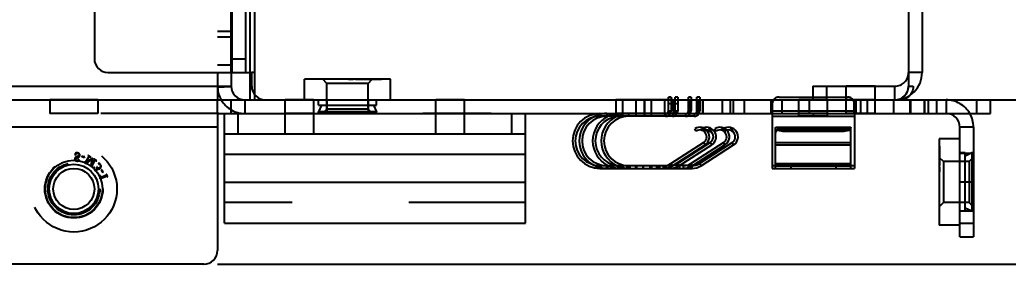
# Model space of a CAD drawing. Header units: millimetres. Extents: x 0 to 8948, y -1340 to 1100.
# Drawn here: x 5076 to 5148.2, y 783.9 to 801.8 of the extents above; entities that cross this region are included whole.
import ezdxf

# ---------------------------------------------------------------- set-up
doc = ezdxf.new("R2010")
doc.units = ezdxf.units.MM
doc.header["$LTSCALE"] = 85.25
doc.header["$PDMODE"] = 3
doc.header["$PDSIZE"] = 8
doc.linetypes.add('HIDDEN', pattern=[0.2, 0.1, -0.1])
doc.layers.get('0').update_dxf_attribs({"linetype": 'CONTINUOUS'})
doc.layers.get('Defpoints').update_dxf_attribs({"linetype": 'CONTINUOUS'})
for name, color, linetype in [('02___PRT_ALL_AXES', 7, 'CONTINUOUS'), ('03___PRT_ALL_CURVES', 7, 'CONTINUOUS'), ('DEFAULT_2', 8, 'HIDDEN')]:
    doc.layers.add(name, color=color, linetype=linetype)
doc.styles.get("Standard").update_dxf_attribs({"font": 'txt', "width": 0.85})
doc.dimstyles.new('DIMSTYLE_1', dxfattribs={"dimtxt": 5, "dimasz": 3.5, "dimexe": 1.5, "dimexo": 1, "dimgap": 1.25, "dimtad": 1, "dimdsep": 46, "dimtxsty": 'Standard', "dimblk": '_FILLED', "dimblk1": '_FILLED', "dimblk2": '_FILLED', "dimcen": 0.09, "dimadec": 0, "dimazin": 0, "dimtp": 0.01, "dimtm": 0.01, "dimtfac": 1, "dimtofl": 0, "dimtmove": 0, "dimatfit": 3, "dimldrblk": '_FILLED', "dimfxl": 0, "dimtolj": 1, "dimarcsym": 0})

# ---------------------------------------------------------------- blocks, each defined once
blk = doc.blocks.new('_FILLED')
at = {"color": 0, "linetype": 'ByBlock'}
blk.add_solid([(0, 0), (-1, 0.214), (-1, -0.214)], dxfattribs=at)
blk = doc.blocks.new('*D52')
at = {"color": 0, "linetype": 'Continuous', "lineweight": -2, "transparency": 16777216}
for p, q in [((5140.948, 847.213), (5163.981, 847.213)), ((5162.481, 843.713), (5162.481, 799.413)), ((5146.948, 795.913), (5163.981, 795.913))]:
    blk.add_line(p, q, dxfattribs=at)
at = {"layer": 'Defpoints', "color": 0, "linetype": 'Continuous', "transparency": 16777216}
for p in [(5139.948, 847.213), (5145.948, 795.913), (5162.481, 795.913)]:
    blk.add_point(p, dxfattribs=at)
at = {"color": 0, "linetype": 'Continuous', "lineweight": -2, "transparency": 16777216, "xscale": 3.5, "yscale": 3.5, "zscale": 3.5}
for p, rotation in [((5162.481, 847.213), 90), ((5162.481, 795.913), 270)]:
    blk.add_blockref('_FILLED', p, dxfattribs=dict(at, rotation=rotation))
at = {"color": 0, "linetype": 'Continuous', "transparency": 16777216, "insert": (5156.231, 821.563), "char_height": 5, "width": 21.25, "attachment_point": 2, "rotation": 90}
blk.add_mtext('\\A1;*51.3', dxfattribs=at)
blk = doc.blocks.new('*D53')
at = {"color": 0, "linetype": 'Continuous', "lineweight": -2, "transparency": 16777216}
for p, q in [((5090.448, 863.913), (5190.385, 863.913)), ((5188.885, 860.413), (5188.885, 787.413)), ((5090.448, 783.913), (5190.385, 783.913))]:
    blk.add_line(p, q, dxfattribs=at)
at = {"layer": 'Defpoints', "color": 0, "linetype": 'Continuous', "transparency": 16777216}
for p in [(5089.448, 863.913), (5089.448, 783.913), (5188.885, 783.913)]:
    blk.add_point(p, dxfattribs=at)
at = {"color": 0, "linetype": 'Continuous', "lineweight": -2, "transparency": 16777216, "xscale": 3.5, "yscale": 3.5, "zscale": 3.5}
for p, rotation in [((5188.885, 863.913), 90), ((5188.885, 783.913), 270)]:
    blk.add_blockref('_FILLED', p, dxfattribs=dict(at, rotation=rotation))
at = {"color": 0, "linetype": 'Continuous', "transparency": 16777216, "insert": (5182.635, 823.913), "char_height": 5, "width": 12.75, "attachment_point": 2, "rotation": 90}
blk.add_mtext('\\A1;*80', dxfattribs=at)

msp = doc.modelspace()

# ---------------------------------------------------------------- linework, layer by layer
at = {"color": 3, "linetype": 'Continuous'}
for p, q in [((5140.948, 845.213), (5140.948, 796.913)), ((5141.948, 845.213), (5141.948, 797.913)), ((5081.448, 844.213), (5081.448, 798.913)), ((5082.448, 797.913), (5092.948, 797.913)), ((5090.448, 797.913), (5090.448, 795.913)), ((5091.448, 797.913), (5091.448, 796.913)), ((5092.948, 796.913), (5092.948, 797.913)), ((4774.448, 796.913), (5090.448, 796.913)), ((4774.448, 795.913), (5146.948, 795.913)), ((5090.448, 795.023), (5090.448, 784.913)), ((5130.988, 794.913), (5130.988, 790.913)), ((5136.988, 794.913), (5136.988, 790.913)), ((5090.448, 793.913), (4774.448, 793.913)), ((5145.698, 793.913), (5145.698, 785.913)), ((5112.948, 793.413), (5090.948, 793.413)), ((5090.948, 786.913), (5090.948, 793.413)), ((5112.948, 786.913), (5112.948, 793.413)), ((5123.693, 791.101), (5126.075, 792.623)), ((5124.201, 791.113), (5126.565, 792.623)), ((5125.177, 791.116), (5127.535, 792.623)), ((5125.783, 791.101), (5128.165, 792.623)), ((5112.948, 791.913), (5090.948, 791.913)), ((5118.398, 790.913), (5125.137, 790.913)), ((5130.988, 790.913), (5136.988, 790.913)), ((5090.948, 789.913), (5112.948, 789.913)), ((5090.948, 786.913), (5112.948, 786.913)), ((5089.448, 783.913), (4981.948, 783.913))]:
    msp.add_line(p, q, dxfattribs=at)
at = {"color": 7, "linetype": 'Continuous'}
for p, q in [((5092.824, 795.913), (5092.824, 797.913)), ((5141.948, 797.913), (5140.948, 797.913)), ((5090.448, 796.913), (5091.448, 796.913)), ((5091.449, 796.859), (5090.451, 796.805)), ((5090.448, 795.023), (5090.448, 795.913)), ((5091.448, 794.913), (5091.448, 795.913)), ((5145.948, 794.913), (5145.948, 795.913)), ((5146.948, 794.913), (5146.948, 795.913)), ((5090.448, 794.913), (5146.948, 794.913)), ((5090.948, 793.413), (5090.948, 794.913)), ((5091.948, 793.413), (5091.948, 794.913)), ((5111.948, 793.413), (5111.948, 794.913)), ((5112.948, 793.413), (5112.948, 794.913)), ((5118.398, 794.913), (5118.398, 794.713)), ((5125.288, 794.713), (5118.398, 794.713)), ((5123.198, 794.913), (5123.198, 794.713)), ((5125.288, 794.913), (5125.288, 794.713)), ((5126.119, 793.482), (5125.855, 793.895)), ((5126.609, 793.482), (5126.345, 793.895)), ((5127.579, 793.482), (5127.315, 793.895)), ((5128.209, 793.482), (5127.945, 793.895)), ((5145.698, 793.913), (5144.698, 793.913)), ((5144.698, 785.913), (5144.698, 793.913)), ((5125.429, 793.634), (5125.321, 793.802)), ((5125.919, 793.634), (5125.895, 793.671)), ((5126.889, 793.634), (5126.781, 793.802)), ((5127.519, 793.634), (5127.411, 793.802)), ((5123.586, 791.27), (5125.967, 792.791)), ((5124.076, 791.27), (5126.457, 792.791)), ((5125.046, 791.27), (5127.427, 792.791)), ((5125.676, 791.27), (5128.057, 792.791)), ((5126.075, 792.623), (5125.967, 792.791)), ((5126.565, 792.623), (5126.457, 792.791)), ((5127.535, 792.623), (5127.427, 792.791)), ((5128.165, 792.623), (5128.057, 792.791)), ((5144.698, 793.063), (5143.198, 793.063)), ((5143.198, 793.063), (5143.198, 786.763)), ((5118.398, 791.113), (5123.047, 791.113)), ((5118.398, 790.913), (5118.398, 791.113)), ((5118.465, 791.113), (5118.465, 790.913)), ((5118.898, 791.113), (5118.898, 790.913)), ((5123.047, 790.913), (5123.047, 791.113)), ((5123.693, 791.101), (5123.586, 791.27)), ((5125.137, 791.113), (5123.711, 791.113)), ((5124.176, 791.113), (5124.076, 791.27)), ((5125.146, 791.113), (5125.046, 791.27)), ((5125.137, 790.913), (5125.137, 791.113)), ((5125.783, 791.101), (5125.676, 791.27)), ((5144.698, 786.763), (5143.198, 786.763)), ((5144.698, 786.913), (5145.698, 786.913)), ((5144.698, 785.913), (5145.698, 785.913))]:
    msp.add_line(p, q, dxfattribs=at)
for radius in [1.8, 1.5]:
    msp.add_circle((5079.948, 789.413), radius, dxfattribs=at)
at = {"color": 3, "linetype": 'Continuous'}
for centre, radius, start, end in [((5082.448, 798.913), 1, 180, 270), ((5139.948, 797.913), 2, 270, 0), ((5092.448, 796.913), 1, 180, 270), ((5093.948, 796.913), 1, 180, 270), ((5139.948, 796.913), 1, 270, 0), ((5118.398, 792.913), 2, 90, 270), ((5118.888, 792.913), 2, 120.99268, 239.00732), ((5119.858, 792.913), 2, 115.38908, 244.61092), ((5120.488, 792.913), 2, 115.38908, 244.61092), ((5143.698, 793.913), 2, 0, 30.13533), ((5125.698, 793.213), 0.7, 302.57236, 122.57236), ((5126.188, 793.213), 0.7, 302.57236, 110.87771), ((5127.158, 793.213), 0.7, 63.36897, 122.57236), ((5127.788, 793.213), 0.7, 302.57236, 122.57236), ((5127.158, 793.213), 0.7, 302.57236, 43.7689), ((5123.047, 792.113), 1.2, 270, 302.57236), ((5125.137, 792.113), 1.2, 270, 302.57236), ((5089.448, 784.913), 1, 270, 0)]:
    msp.add_arc(centre, radius, start, end, dxfattribs=at)
at = {"color": 7, "linetype": 'Continuous'}
for centre, radius, start, end in [((5092.448, 796.913), 2, 183.07692, 210.14935), ((5118.398, 792.913), 1.8, 90, 270), ((5118.888, 792.913), 1.8, 90, 270), ((5119.858, 792.913), 1.8, 98.83853, 261.16147), ((5120.488, 792.913), 1.8, 90, 270), ((5123.198, 795.113), 0.4, 270, 329.64444), ((5125.288, 795.113), 0.4, 270, 329.64444), ((5143.698, 793.913), 1, 0, 90), ((5125.698, 793.213), 0.5, 302.57236, 122.57236), ((5126.188, 793.213), 0.5, 119.91535, 122.57236), ((5126.188, 793.213), 0.5, 302.57236, 90.31331), ((5127.158, 793.213), 0.5, 302.57236, 122.57236), ((5127.788, 793.213), 0.5, 302.57236, 122.57236), ((5123.047, 792.113), 1, 270, 302.57236), ((5123.537, 792.113), 1, 282.31801, 302.57236), ((5124.507, 792.113), 1, 270, 302.57236), ((5125.137, 792.113), 1, 270, 302.57236)]:
    msp.add_arc(centre, radius, start, end, dxfattribs=at)
at = {"color": 3, "linetype": 'Continuous'}
for points in [[(5141.015, 796.205), (5140.929, 796.115), (5140.824, 796.039), (5140.71, 795.989)], [(5140.71, 795.989), (5140.598, 795.939), (5140.473, 795.913), (5140.35, 795.913)]]:
    msp.add_open_spline(points, degree=3, dxfattribs=at)
at = {"layer": '02___PRT_ALL_AXES', "color": 8, "linetype": 'HIDDEN'}
for p, q in [((5138.498, 796.913), (5136.398, 796.913)), ((5136.398, 794.913), (5136.398, 796.913)), ((5138.498, 794.913), (5138.498, 796.913)), ((5081.698, 795.913), (5078.198, 795.913)), ((5078.198, 795.913), (5078.198, 794.913)), ((5081.698, 795.913), (5081.698, 794.913)), ((5097.498, 795.913), (5095.398, 795.913)), ((5095.398, 793.413), (5095.398, 795.913)), ((5097.498, 793.413), (5097.498, 795.913)), ((5098.448, 795.913), (5101.448, 795.913)), ((5098.448, 795.913), (5098.448, 794.913)), ((5101.448, 795.913), (5101.448, 794.913)), ((5108.498, 795.913), (5106.398, 795.913)), ((5106.398, 793.413), (5106.398, 795.913)), ((5108.498, 793.413), (5108.498, 795.913)), ((5123.738, 795.913), (5119.548, 795.913)), ((5119.548, 795.913), (5119.548, 794.713)), ((5120.038, 795.913), (5120.038, 794.713)), ((5121.008, 795.913), (5121.008, 794.713)), ((5121.638, 795.913), (5121.638, 794.713)), ((5121.648, 795.913), (5121.648, 794.713)), ((5122.138, 795.913), (5122.138, 794.713)), ((5123.108, 795.913), (5123.108, 794.713)), ((5123.738, 795.913), (5123.738, 794.713)), ((5135.038, 795.913), (5132.938, 795.913)), ((5132.938, 794.713), (5132.938, 795.913)), ((5135.038, 794.713), (5135.038, 795.913)), ((5138.498, 795.913), (5136.398, 795.913)), ((5137.448, 795.913), (5137.448, 794.913)), ((5081.698, 794.913), (5078.198, 794.913)), ((5097.498, 794.913), (5095.398, 794.913)), ((5098.448, 794.913), (5101.448, 794.913)), ((5108.498, 794.913), (5106.398, 794.913)), ((5123.738, 794.913), (5119.548, 794.913)), ((5123.738, 794.713), (5119.548, 794.713)), ((5135.038, 794.913), (5132.938, 794.913)), ((5135.038, 794.713), (5132.938, 794.713)), ((5133.988, 794.913), (5133.988, 794.713)), ((5138.498, 794.913), (5136.398, 794.913)), ((5097.498, 793.413), (5095.398, 793.413)), ((5108.498, 793.413), (5106.398, 793.413)), ((5144.698, 792.013), (5145.698, 792.013)), ((5144.698, 787.813), (5144.698, 792.013)), ((5145.698, 787.813), (5145.698, 792.013)), ((5145.698, 789.913), (5144.698, 789.913)), ((5144.698, 787.813), (5145.698, 787.813))]:
    msp.add_line(p, q, dxfattribs=at)
at = {"layer": '02___PRT_ALL_AXES', "color": 3, "linetype": 'Continuous'}
msp.add_circle((5079.948, 789.413), 2.1, dxfattribs=at)
at = {"layer": '03___PRT_ALL_CURVES', "color": 8, "linetype": 'HIDDEN'}
msp.add_line((5110.448, 794.913), (5105.448, 794.913), dxfattribs=at)
at = {"layer": 'DEFAULT_2', "color": 8, "linetype": 'HIDDEN'}
for p, q in [((5090.448, 845.213), (5090.448, 797.913)), ((5091.448, 797.913), (5091.448, 845.213)), ((5091.508, 797.913), (5091.508, 845.213)), ((5092.508, 797.913), (5092.508, 845.213)), ((5092.824, 797.913), (5092.824, 845.213)), ((5093.166, 795.913), (5093.166, 845.213)), ((5141.29, 845.213), (5141.29, 796.913)), ((5091.448, 800.913), (5090.448, 800.913)), ((5091.448, 800.483), (5090.448, 800.483)), ((5090.448, 798.483), (5091.448, 798.483)), ((5091.508, 798.913), (5092.508, 798.913)), ((5093.166, 797.913), (5092.948, 797.913)), ((5103.098, 797.413), (5096.798, 797.413)), ((5096.798, 795.913), (5096.798, 797.413)), ((5098.448, 797.113), (5098.148, 797.413)), ((5101.448, 797.113), (5098.448, 797.113)), ((5098.448, 795.243), (5098.448, 797.113)), ((5100.011, 797.413), (5100.011, 797.393)), ((5100.392, 797.393), (5100.011, 797.393)), ((5100.012, 797.393), (5100.012, 797.413)), ((5100.039, 797.393), (5100.039, 797.413)), ((5100.044, 797.413), (5100.044, 797.393)), ((5100.05, 797.393), (5100.05, 797.413)), ((5100.052, 797.393), (5100.052, 797.413)), ((5100.058, 797.413), (5100.058, 797.393)), ((5100.058, 797.393), (5100.058, 797.413)), ((5100.084, 797.393), (5100.084, 797.413)), ((5100.091, 797.393), (5100.091, 797.413)), ((5100.118, 797.393), (5100.118, 797.413)), ((5100.163, 797.393), (5100.163, 797.413)), ((5100.175, 797.393), (5100.175, 797.413)), ((5100.199, 797.393), (5100.199, 797.413)), ((5100.208, 797.393), (5100.208, 797.413)), ((5100.209, 797.393), (5100.209, 797.413)), ((5100.225, 797.393), (5100.225, 797.413)), ((5100.303, 797.393), (5100.303, 797.413)), ((5100.306, 797.393), (5100.306, 797.413)), ((5100.311, 797.413), (5100.311, 797.393)), ((5100.311, 797.393), (5100.311, 797.413)), ((5100.318, 797.393), (5100.318, 797.413)), ((5100.34, 797.393), (5100.34, 797.413)), ((5100.34, 797.393), (5100.34, 797.413)), ((5100.341, 797.393), (5100.341, 797.413)), ((5100.351, 797.393), (5100.351, 797.413)), ((5100.391, 797.393), (5100.391, 797.413)), ((5100.392, 797.393), (5100.392, 797.413)), ((5100.532, 797.393), (5100.532, 797.413)), ((5102.423, 797.393), (5100.532, 797.393)), ((5100.543, 797.393), (5100.543, 797.413)), ((5100.703, 797.393), (5100.703, 797.413)), ((5100.71, 797.393), (5100.71, 797.413)), ((5100.738, 797.393), (5100.738, 797.413)), ((5100.75, 797.393), (5100.75, 797.413)), ((5100.779, 797.393), (5100.779, 797.413)), ((5100.786, 797.393), (5100.786, 797.413)), ((5100.814, 797.393), (5100.814, 797.413)), ((5100.849, 797.413), (5100.849, 797.393)), ((5100.978, 797.393), (5100.978, 797.413)), ((5100.986, 797.413), (5100.986, 797.393)), ((5101.016, 797.393), (5101.016, 797.413)), ((5101.034, 797.413), (5101.034, 797.393)), ((5101.044, 797.393), (5101.044, 797.413)), ((5101.057, 797.393), (5101.057, 797.413)), ((5101.085, 797.393), (5101.085, 797.413)), ((5101.103, 797.413), (5101.103, 797.393)), ((5101.179, 797.393), (5101.179, 797.413)), ((5101.18, 797.393), (5101.18, 797.413)), ((5101.187, 797.393), (5101.187, 797.413)), ((5101.216, 797.393), (5101.216, 797.413)), ((5101.255, 797.393), (5101.255, 797.413)), ((5101.257, 797.393), (5101.257, 797.413)), ((5101.267, 797.413), (5101.267, 797.393)), ((5101.268, 797.393), (5101.268, 797.413)), ((5101.279, 797.413), (5101.279, 797.393)), ((5101.291, 797.393), (5101.291, 797.413)), ((5101.302, 797.393), (5101.302, 797.413)), ((5101.326, 797.413), (5101.326, 797.393)), ((5101.333, 797.393), (5101.333, 797.413)), ((5101.392, 797.393), (5101.392, 797.413)), ((5101.4, 797.413), (5101.4, 797.393)), ((5101.433, 797.393), (5101.433, 797.413)), ((5101.434, 797.413), (5101.434, 797.393)), ((5101.435, 797.413), (5101.435, 797.393)), ((5101.448, 797.113), (5101.748, 797.413)), ((5101.448, 795.243), (5101.448, 797.113)), ((5101.449, 797.393), (5101.449, 797.413)), ((5101.461, 797.393), (5101.461, 797.413)), ((5101.464, 797.413), (5101.464, 797.393)), ((5101.465, 797.393), (5101.465, 797.413)), ((5101.474, 797.393), (5101.474, 797.413)), ((5101.479, 797.413), (5101.479, 797.393)), ((5101.492, 797.393), (5101.492, 797.413)), ((5101.494, 797.393), (5101.494, 797.413)), ((5101.51, 797.393), (5101.51, 797.413)), ((5101.516, 797.393), (5101.516, 797.413)), ((5101.541, 797.413), (5101.541, 797.393)), ((5101.552, 797.393), (5101.552, 797.413)), ((5101.553, 797.393), (5101.553, 797.413)), ((5101.614, 797.393), (5101.614, 797.413)), ((5101.615, 797.393), (5101.615, 797.413)), ((5101.622, 797.393), (5101.622, 797.413)), ((5101.624, 797.393), (5101.624, 797.413)), ((5101.637, 797.413), (5101.637, 797.393)), ((5101.64, 797.393), (5101.64, 797.413)), ((5101.643, 797.393), (5101.643, 797.413)), ((5101.657, 797.413), (5101.657, 797.393)), ((5101.658, 797.393), (5101.658, 797.413)), ((5101.66, 797.393), (5101.66, 797.413)), ((5101.662, 797.393), (5101.662, 797.413)), ((5101.68, 797.393), (5101.68, 797.413)), ((5101.747, 797.413), (5101.747, 797.393)), ((5101.754, 797.413), (5101.754, 797.393)), ((5101.756, 797.393), (5101.756, 797.413)), ((5101.76, 797.393), (5101.76, 797.413)), ((5101.79, 797.393), (5101.79, 797.413)), ((5101.802, 797.393), (5101.802, 797.413)), ((5101.847, 797.393), (5101.847, 797.413)), ((5101.848, 797.413), (5101.848, 797.393)), ((5101.859, 797.393), (5101.859, 797.413)), ((5101.87, 797.393), (5101.87, 797.413)), ((5101.876, 797.393), (5101.876, 797.413)), ((5101.877, 797.393), (5101.877, 797.413)), ((5101.904, 797.393), (5101.904, 797.413)), ((5101.906, 797.393), (5101.906, 797.413)), ((5101.907, 797.393), (5101.907, 797.413)), ((5101.927, 797.393), (5101.927, 797.413)), ((5101.939, 797.393), (5101.939, 797.413)), ((5101.948, 797.393), (5101.948, 797.413)), ((5101.981, 797.393), (5101.981, 797.413)), ((5102.062, 797.393), (5102.062, 797.413)), ((5102.095, 797.393), (5102.095, 797.413)), ((5102.318, 797.413), (5102.318, 797.393)), ((5102.328, 797.393), (5102.328, 797.413)), ((5102.339, 797.393), (5102.339, 797.413)), ((5102.34, 797.393), (5102.34, 797.413)), ((5102.341, 797.393), (5102.341, 797.413)), ((5102.342, 797.413), (5102.342, 797.393)), ((5102.38, 797.393), (5102.38, 797.413)), ((5102.387, 797.413), (5102.387, 797.393)), ((5102.41, 797.393), (5102.41, 797.413)), ((5102.423, 797.393), (5102.423, 797.413)), ((5103.098, 795.913), (5103.098, 797.413)), ((5133.948, 796.913), (5139.948, 796.913)), ((5133.948, 796.913), (5133.948, 795.913)), ((5134.948, 796.913), (5134.948, 795.913)), ((5139.948, 795.913), (5139.948, 796.913)), ((5140.948, 796.913), (5141.29, 796.913)), ((5123.598, 796.113), (5123.398, 796.113)), ((5123.398, 795.113), (5123.398, 796.113)), ((5123.598, 796.113), (5123.598, 795.113)), ((5124.088, 796.113), (5123.888, 796.113)), ((5123.888, 795.113), (5123.888, 796.113)), ((5124.088, 796.113), (5124.088, 795.113)), ((5125.058, 796.113), (5124.858, 796.113)), ((5124.858, 795.113), (5124.858, 796.113)), ((5125.058, 796.113), (5125.058, 795.113)), ((5125.688, 796.113), (5125.488, 796.113)), ((5125.488, 795.113), (5125.488, 796.113)), ((5125.688, 796.113), (5125.688, 795.113)), ((5131.488, 796.113), (5136.488, 796.113)), ((5092.448, 795.913), (5092.448, 794.913)), ((5097.823, 795.533), (5097.823, 795.913)), ((5097.823, 795.533), (5102.073, 795.533)), ((5098.048, 795.533), (5097.823, 795.043)), ((5101.848, 795.533), (5102.073, 795.043)), ((5102.073, 795.533), (5102.073, 795.913)), ((5123.598, 795.613), (5123.398, 795.613)), ((5124.088, 795.613), (5123.888, 795.613)), ((5125.058, 795.613), (5124.858, 795.613)), ((5124.998, 795.913), (5124.998, 794.913)), ((5125.688, 795.613), (5125.488, 795.613)), ((5125.588, 795.913), (5125.588, 794.913)), ((5125.898, 795.913), (5125.898, 794.913)), ((5125.908, 795.913), (5125.908, 794.913)), ((5127.338, 795.913), (5127.338, 794.913)), ((5127.948, 794.913), (5127.948, 795.913)), ((5128.138, 795.913), (5128.138, 794.913)), ((5128.948, 795.913), (5128.948, 794.913)), ((5130.888, 795.913), (5130.888, 794.913)), ((5130.988, 795.613), (5130.988, 794.913)), ((5131.698, 795.913), (5131.698, 794.913)), ((5133.698, 795.913), (5133.698, 794.913)), ((5136.948, 795.913), (5136.948, 794.913)), ((5136.988, 795.613), (5136.988, 794.913)), ((5137.088, 795.913), (5137.088, 794.913)), ((5137.948, 794.913), (5137.948, 795.913)), ((5139.838, 795.913), (5139.838, 794.913)), ((5141.038, 795.913), (5141.038, 794.913)), ((5141.098, 795.913), (5141.098, 794.913)), ((5142.098, 795.913), (5142.098, 794.913)), ((5142.108, 795.913), (5142.108, 794.913)), ((5142.388, 795.913), (5142.388, 794.913)), ((5142.998, 795.913), (5142.998, 794.913)), ((5143.698, 795.913), (5143.698, 794.913)), ((5090.448, 794.913), (4774.448, 794.913)), ((5102.073, 795.043), (5097.823, 795.043)), ((5097.823, 794.943), (5097.823, 795.043)), ((5097.823, 794.943), (5102.073, 794.943)), ((5098.448, 795.243), (5098.148, 794.943)), ((5101.448, 795.243), (5098.448, 795.243)), ((5101.448, 795.243), (5101.748, 794.943)), ((5102.073, 794.943), (5102.073, 795.043)), ((5118.888, 794.913), (5118.888, 794.713)), ((5119.858, 794.913), (5119.858, 794.713)), ((5120.488, 794.913), (5120.488, 794.713)), ((5123.398, 795.113), (5123.598, 795.113)), ((5123.398, 795.113), (5123.398, 794.913)), ((5123.688, 794.913), (5123.688, 794.713)), ((5123.888, 795.113), (5124.088, 795.113)), ((5123.888, 795.113), (5123.888, 794.913)), ((5124.658, 794.913), (5124.658, 794.713)), ((5124.858, 795.113), (5125.058, 795.113)), ((5124.858, 795.113), (5124.858, 794.913)), ((5125.488, 795.113), (5125.688, 795.113)), ((5125.488, 795.113), (5125.488, 794.913)), ((5130.988, 795.113), (5136.988, 795.113)), ((5130.988, 794.713), (5136.988, 794.713)), ((5131.238, 790.913), (5131.238, 793.895)), ((5131.255, 793.913), (5136.721, 793.913)), ((5136.738, 790.913), (5136.738, 793.895)), ((5125.895, 793.671), (5125.811, 793.802)), ((5131.296, 793.712), (5136.679, 793.712)), ((5131.738, 793.802), (5136.238, 793.802)), ((5131.738, 793.634), (5131.738, 793.802)), ((5131.738, 793.634), (5136.238, 793.634)), ((5136.238, 793.634), (5136.238, 793.802)), ((5131.238, 792.791), (5136.738, 792.791)), ((5131.238, 792.623), (5136.738, 792.623)), ((5143.218, 792.541), (5143.198, 792.541)), ((5143.218, 792.539), (5143.198, 792.539)), ((5143.218, 792.514), (5143.198, 792.514)), ((5143.218, 792.513), (5143.198, 792.513)), ((5143.218, 792.481), (5143.198, 792.481)), ((5143.218, 792.477), (5143.198, 792.477)), ((5143.218, 792.472), (5143.198, 792.472)), ((5143.218, 792.541), (5143.218, 791.111)), ((5080.044, 792.014), (5080.039, 791.878)), ((5080.039, 791.878), (5080.052, 791.877)), ((5080.543, 791.81), (5080.532, 791.772)), ((5080.532, 791.772), (5080.738, 791.71)), ((5080.75, 791.747), (5080.543, 791.81)), ((5080.738, 791.71), (5080.75, 791.747)), ((5081.034, 791.745), (5080.786, 791.334)), ((5080.814, 791.33), (5081.057, 791.732)), ((5080.986, 791.855), (5080.978, 791.843)), ((5080.978, 791.843), (5081.016, 791.809)), ((5081.103, 791.756), (5081.18, 791.721)), ((5081.18, 791.721), (5081.187, 791.734)), ((5143.218, 792.392), (5143.198, 792.392)), ((5143.218, 792.378), (5143.198, 792.378)), ((5143.218, 792.377), (5143.198, 792.377)), ((5143.198, 792.355), (5143.218, 792.355)), ((5143.218, 792.349), (5143.198, 792.349)), ((5143.218, 792.343), (5143.198, 792.343)), ((5143.218, 792.328), (5143.198, 792.328)), ((5143.218, 792.31), (5143.198, 792.31)), ((5143.218, 792.309), (5143.198, 792.309)), ((5143.218, 792.292), (5143.198, 792.292)), ((5143.218, 792.276), (5143.198, 792.276)), ((5143.218, 792.275), (5143.198, 792.275)), ((5143.218, 792.272), (5143.198, 792.272)), ((5143.218, 792.259), (5143.198, 792.259)), ((5143.198, 792.256), (5143.218, 792.256)), ((5143.218, 792.254), (5143.198, 792.254)), ((5143.218, 792.247), (5143.198, 792.247)), ((5143.198, 792.245), (5143.218, 792.245)), ((5143.218, 792.234), (5143.198, 792.234)), ((5143.218, 792.232), (5143.198, 792.232)), ((5143.218, 792.221), (5143.198, 792.221)), ((5143.218, 792.21), (5143.198, 792.21)), ((5143.218, 792.202), (5143.198, 792.202)), ((5143.218, 792.189), (5143.198, 792.189)), ((5143.218, 792.17), (5143.198, 792.17)), ((5143.218, 792.132), (5143.198, 792.132)), ((5143.218, 792.114), (5143.198, 792.114)), ((5143.198, 792.105), (5143.218, 792.105)), ((5143.218, 792.093), (5143.198, 792.093)), ((5143.218, 792.08), (5143.198, 792.08)), ((5143.218, 792.078), (5143.198, 792.078)), ((5143.218, 792.077), (5143.198, 792.077)), ((5143.218, 792.056), (5143.198, 792.056)), ((5143.218, 792.05), (5143.198, 792.05)), ((5143.218, 792.036), (5143.198, 792.036)), ((5143.218, 792.03), (5143.198, 792.03)), ((5143.218, 792.011), (5143.198, 792.011)), ((5143.218, 792.003), (5143.198, 792.003)), ((5143.198, 791.997), (5143.218, 791.997)), ((5143.218, 791.989), (5143.198, 791.989)), ((5143.218, 791.986), (5143.198, 791.986)), ((5143.198, 791.985), (5143.218, 791.985)), ((5143.198, 791.973), (5143.218, 791.973)), ((5143.198, 791.973), (5143.218, 791.973)), ((5143.218, 791.971), (5143.198, 791.971)), ((5143.218, 791.959), (5143.198, 791.959)), ((5143.218, 791.955), (5143.198, 791.955)), ((5143.218, 791.948), (5143.198, 791.948)), ((5143.198, 791.946), (5143.218, 791.946)), ((5143.218, 791.868), (5143.198, 791.868)), ((5143.218, 791.856), (5143.198, 791.856)), ((5143.218, 791.834), (5143.198, 791.834)), ((5143.218, 791.83), (5143.198, 791.83)), ((5143.218, 791.813), (5143.198, 791.813)), ((5143.218, 791.783), (5143.198, 791.783)), ((5143.198, 791.777), (5143.218, 791.777)), ((5143.218, 791.776), (5143.198, 791.776)), ((5143.198, 791.768), (5143.218, 791.768)), ((5143.218, 791.759), (5143.198, 791.759)), ((5143.218, 791.74), (5143.198, 791.74)), ((5143.218, 791.724), (5143.198, 791.724)), ((5143.218, 791.715), (5143.198, 791.715)), ((5143.498, 791.413), (5143.198, 791.713)), ((5145.078, 792.038), (5144.698, 792.038)), ((5145.568, 792.038), (5145.078, 791.812)), ((5145.078, 787.788), (5145.078, 792.038)), ((5145.668, 791.713), (5145.368, 791.413)), ((5145.668, 792.038), (5145.568, 792.038)), ((5145.568, 792.038), (5145.568, 787.788)), ((5145.668, 787.788), (5145.668, 792.038)), ((5080.318, 791.577), (5080.306, 791.578)), ((5080.311, 791.473), (5080.318, 791.577)), ((5080.71, 791.368), (5080.703, 791.356)), ((5080.786, 791.334), (5080.71, 791.368)), ((5081.302, 791.67), (5080.814, 791.33)), ((5080.849, 791.268), (5081.255, 791.55)), ((5081.255, 791.55), (5081.179, 791.069)), ((5081.216, 791.133), (5081.302, 791.67)), ((5081.435, 791.497), (5081.216, 791.133)), ((5081.279, 791.102), (5081.492, 791.455)), ((5081.333, 790.993), (5081.291, 791.032)), ((5081.326, 790.98), (5081.333, 790.993)), ((5081.4, 791.605), (5081.392, 791.593)), ((5081.392, 791.593), (5081.433, 791.556)), ((5081.541, 791.485), (5081.615, 791.459)), ((5081.615, 791.459), (5081.622, 791.471)), ((5081.657, 791.029), (5081.637, 791.024)), ((5081.754, 791.277), (5081.747, 791.259)), ((5118.448, 791.113), (5118.448, 790.913)), ((5118.888, 790.913), (5118.888, 791.113)), ((5118.938, 791.113), (5118.938, 790.913)), ((5118.955, 791.113), (5118.955, 790.913)), ((5119.388, 791.113), (5119.388, 790.913)), ((5119.858, 790.913), (5119.858, 791.113)), ((5119.908, 791.113), (5119.908, 790.913)), ((5119.925, 791.113), (5119.925, 790.913)), ((5120.098, 790.913), (5120.098, 791.113)), ((5120.358, 791.113), (5120.358, 790.913)), ((5120.488, 790.913), (5120.488, 791.113)), ((5120.538, 791.113), (5120.538, 790.913)), ((5120.555, 791.113), (5120.555, 790.913)), ((5120.588, 790.913), (5120.588, 791.113)), ((5120.598, 790.913), (5120.598, 791.113)), ((5120.988, 791.113), (5120.988, 790.913)), ((5121.088, 790.913), (5121.088, 791.113)), ((5121.098, 790.913), (5121.098, 791.113)), ((5121.558, 790.913), (5121.558, 791.113)), ((5121.588, 790.913), (5121.588, 791.113)), ((5122.058, 790.913), (5122.058, 791.113)), ((5122.188, 790.913), (5122.188, 791.113)), ((5122.558, 790.913), (5122.558, 791.113)), ((5122.688, 790.913), (5122.688, 791.113)), ((5122.748, 791.113), (5122.748, 790.913)), ((5123.047, 791.113), (5123.711, 791.113)), ((5123.188, 790.913), (5123.188, 791.113)), ((5123.238, 791.113), (5123.238, 790.913)), ((5123.537, 790.913), (5123.537, 791.113)), ((5124.183, 791.101), (5124.176, 791.113)), ((5124.183, 791.101), (5124.201, 791.113)), ((5124.208, 791.113), (5124.208, 790.913)), ((5124.507, 790.913), (5124.507, 791.113)), ((5124.838, 791.113), (5124.838, 790.913)), ((5125.153, 791.101), (5125.146, 791.113)), ((5125.153, 791.101), (5125.177, 791.116)), ((5130.988, 791.113), (5136.988, 791.113)), ((5131.238, 791.27), (5136.738, 791.27)), ((5131.238, 791.101), (5136.738, 791.101)), ((5132.338, 791.113), (5132.338, 790.913)), ((5135.638, 791.113), (5135.638, 790.913)), ((5143.218, 791.686), (5143.198, 791.686)), ((5143.218, 791.633), (5143.198, 791.633)), ((5143.198, 791.602), (5143.218, 791.602)), ((5143.218, 791.581), (5143.198, 791.581)), ((5143.218, 791.569), (5143.198, 791.569)), ((5143.218, 791.565), (5143.198, 791.565)), ((5143.218, 791.555), (5143.198, 791.555)), ((5143.218, 791.532), (5143.198, 791.532)), ((5143.198, 791.529), (5143.218, 791.529)), ((5143.218, 791.525), (5143.198, 791.525)), ((5143.218, 791.524), (5143.198, 791.524)), ((5143.218, 791.493), (5143.198, 791.493)), ((5143.198, 791.48), (5143.218, 791.48)), ((5143.218, 791.477), (5143.198, 791.477)), ((5143.218, 791.473), (5143.198, 791.473)), ((5143.198, 791.471), (5143.218, 791.471)), ((5143.218, 791.457), (5143.198, 791.457)), ((5143.218, 791.429), (5143.198, 791.429)), ((5143.198, 791.428), (5143.218, 791.428)), ((5143.218, 791.416), (5143.198, 791.416)), ((5143.218, 791.409), (5143.198, 791.409)), ((5143.218, 791.391), (5143.198, 791.391)), ((5143.218, 791.368), (5143.198, 791.368)), ((5143.198, 791.364), (5143.218, 791.364)), ((5143.218, 791.325), (5143.198, 791.325)), ((5143.218, 791.315), (5143.198, 791.315)), ((5143.218, 791.314), (5143.198, 791.314)), ((5143.198, 791.294), (5143.218, 791.294)), ((5143.218, 791.294), (5143.198, 791.294)), ((5143.218, 791.293), (5143.198, 791.293)), ((5143.218, 791.277), (5143.198, 791.277)), ((5143.218, 791.251), (5143.198, 791.251)), ((5143.218, 791.234), (5143.198, 791.234)), ((5143.198, 791.233), (5143.218, 791.233)), ((5143.218, 791.131), (5143.198, 791.131)), ((5143.218, 791.111), (5143.198, 791.111)), ((5143.198, 790.999), (5143.218, 790.999)), ((5143.218, 790.994), (5143.198, 790.994)), ((5143.218, 790.999), (5143.218, 790.648)), ((5145.368, 791.413), (5143.498, 791.413)), ((5143.498, 791.413), (5143.498, 788.413)), ((5145.368, 791.413), (5145.368, 788.413)), ((5081.479, 790.971), (5081.461, 790.977)), ((5081.859, 790.148), (5082.341, 790.349)), ((5082.318, 790.404), (5081.904, 790.232)), ((5081.904, 790.232), (5081.927, 790.359)), ((5081.927, 790.359), (5081.906, 790.364)), ((5081.981, 790.814), (5081.948, 790.793)), ((5081.948, 790.793), (5082.062, 790.611)), ((5082.095, 790.631), (5081.981, 790.814)), ((5082.062, 790.611), (5082.095, 790.631)), ((5082.342, 790.499), (5082.328, 790.494)), ((5082.328, 790.494), (5082.339, 790.447)), ((5082.387, 790.333), (5082.41, 790.297)), ((5082.41, 790.297), (5082.423, 790.303)), ((5143.218, 790.947), (5143.198, 790.947)), ((5143.198, 790.904), (5143.218, 790.904)), ((5143.218, 790.9), (5143.198, 790.9)), ((5143.218, 790.864), (5143.198, 790.864)), ((5143.218, 790.859), (5143.198, 790.859)), ((5143.218, 790.852), (5143.198, 790.852)), ((5143.218, 790.849), (5143.198, 790.849)), ((5143.198, 790.833), (5143.218, 790.833)), ((5143.218, 790.803), (5143.198, 790.803)), ((5143.218, 790.797), (5143.198, 790.797)), ((5143.218, 790.732), (5143.198, 790.732)), ((5143.198, 790.676), (5143.218, 790.676)), ((5143.218, 790.648), (5143.198, 790.648)), ((5081.848, 790.176), (5081.859, 790.148)), ((5112.948, 788.413), (5090.948, 788.413)), ((5143.498, 788.413), (5143.198, 788.113)), ((5145.368, 788.413), (5143.498, 788.413)), ((5145.368, 788.413), (5145.668, 788.113)), ((5145.078, 787.788), (5144.698, 787.788)), ((5145.568, 787.788), (5145.078, 788.013)), ((5145.668, 787.788), (5145.568, 787.788))]:
    msp.add_line(p, q, dxfattribs=at)
for radius in [3.15, 2.125, 1.9]:
    msp.add_circle((5079.948, 789.413), radius, dxfattribs=at)
for centre, radius, start, end in [((5139.948, 797.913), 1, 270, 0), ((5092.448, 796.913), 2, 180, 183.07692), ((5139.885, 796.913), 1.062, 349.98438, 359.96413), ((5131.488, 795.613), 0.5, 90, 180), ((5136.488, 795.613), 0.5, 0, 90), ((5139.892, 796.911), 1.055, 338.82137, 350.03377), ((5140.298, 796.878), 0.983, 316.80553, 323.95254), ((5140.268, 796.899), 1.02, 323.99173, 338.75703), ((5092.448, 796.913), 2, 210.14935, 270), ((5143.698, 793.913), 2, 30.13533, 90), ((5118.888, 792.913), 2, 90, 120.99268), ((5119.858, 792.913), 2, 90, 115.38908), ((5119.858, 792.913), 1.8, 90, 98.83853), ((5120.488, 792.913), 2, 90, 115.38908), ((5123.198, 795.113), 0.2, 270, 0), ((5123.198, 795.113), 0.4, 329.64444, 0), ((5123.688, 795.113), 0.4, 270, 0), ((5123.688, 795.113), 0.2, 270, 0), ((5124.658, 795.113), 0.4, 270, 0), ((5124.658, 795.113), 0.2, 270, 0), ((5125.288, 795.113), 0.2, 270, 0), ((5125.288, 795.113), 0.4, 329.64444, 0), ((5126.188, 793.213), 0.7, 110.87771, 122.57236), ((5126.188, 793.213), 0.5, 90.31331, 119.91535), ((5127.158, 793.213), 0.7, 43.7689, 63.36897), ((5080.515, 789.794), 1.438, 58.91018, 62.46337), ((5118.888, 792.913), 2, 239.00732, 270), ((5119.858, 792.913), 2, 244.61092, 270), ((5119.858, 792.913), 1.8, 261.16147, 270), ((5120.488, 792.913), 2, 244.61092, 270), ((5123.537, 792.113), 1, 270, 282.31801), ((5123.537, 792.113), 1.2, 270, 302.57236), ((5124.507, 792.113), 1.2, 270, 302.57236)]:
    msp.add_arc(centre, radius, start, end, dxfattribs=at)
for points in [[(5141.29, 796.913), (5141.29, 796.783), (5141.265, 796.651), (5141.218, 796.53)], [(5140.368, 795.989), (5140.594, 796.088), (5140.787, 796.299), (5140.876, 796.53)], [(5140.008, 795.913), (5140.131, 795.913), (5140.256, 795.939), (5140.368, 795.989)], [(5080.208, 792.039), (5080.15, 792.046), (5080.095, 792.037), (5080.044, 792.014)], [(5080.052, 791.877), (5080.062, 791.921), (5080.084, 791.956), (5080.118, 791.981)], [(5080.199, 791.776), (5080.133, 791.75), (5080.086, 791.726), (5080.058, 791.702)], [(5080.118, 791.981), (5080.152, 792.007), (5080.187, 792.017), (5080.225, 792.013)], [(5080.303, 791.828), (5080.281, 791.812), (5080.247, 791.795), (5080.199, 791.776)], [(5080.351, 791.977), (5080.319, 792.012), (5080.272, 792.032), (5080.208, 792.039)], [(5080.209, 791.689), (5080.269, 791.713), (5080.314, 791.734), (5080.341, 791.754)], [(5080.225, 792.013), (5080.26, 792.009), (5080.289, 791.996), (5080.311, 791.972)], [(5080.34, 791.892), (5080.337, 791.865), (5080.325, 791.844), (5080.303, 791.828)], [(5080.311, 791.972), (5080.333, 791.948), (5080.343, 791.921), (5080.34, 791.892)], [(5080.341, 791.754), (5080.369, 791.773), (5080.386, 791.805), (5080.391, 791.849)], [(5080.391, 791.849), (5080.396, 791.899), (5080.383, 791.943), (5080.351, 791.977)], [(5081.085, 791.792), (5081.059, 791.808), (5081.025, 791.829), (5080.986, 791.855)], [(5081.016, 791.809), (5081.033, 791.794), (5081.043, 791.782), (5081.044, 791.775)], [(5081.044, 791.775), (5081.045, 791.768), (5081.041, 791.758), (5081.034, 791.745)], [(5081.057, 791.732), (5081.072, 791.757), (5081.087, 791.764), (5081.103, 791.756)], [(5081.187, 791.734), (5081.155, 791.751), (5081.121, 791.77), (5081.085, 791.792)], [(5080.012, 791.614), (5080.007, 791.572), (5080.02, 791.535), (5080.05, 791.503)], [(5080.058, 791.702), (5080.031, 791.678), (5080.016, 791.648), (5080.012, 791.614)], [(5080.05, 791.503), (5080.08, 791.472), (5080.122, 791.453), (5080.175, 791.448)], [(5080.084, 791.511), (5080.064, 791.532), (5080.056, 791.555), (5080.059, 791.58)], [(5080.059, 791.58), (5080.061, 791.6), (5080.071, 791.618), (5080.091, 791.632)], [(5080.163, 791.474), (5080.131, 791.477), (5080.104, 791.49), (5080.084, 791.511)], [(5080.091, 791.632), (5080.111, 791.647), (5080.15, 791.666), (5080.209, 791.689)], [(5080.306, 791.578), (5080.28, 791.501), (5080.232, 791.466), (5080.163, 791.474)], [(5080.175, 791.448), (5080.228, 791.442), (5080.273, 791.451), (5080.311, 791.473)], [(5080.703, 791.356), (5080.712, 791.352), (5080.738, 791.338), (5080.779, 791.313)], [(5080.779, 791.313), (5080.813, 791.292), (5080.837, 791.277), (5080.849, 791.268)], [(5081.257, 791.025), (5081.282, 791.01), (5081.305, 790.995), (5081.326, 790.98)], [(5081.268, 791.065), (5081.266, 791.075), (5081.27, 791.087), (5081.279, 791.102)], [(5081.291, 791.032), (5081.277, 791.045), (5081.27, 791.055), (5081.268, 791.065)], [(5081.51, 791.536), (5081.477, 791.556), (5081.441, 791.579), (5081.4, 791.605)], [(5081.433, 791.556), (5081.444, 791.546), (5081.449, 791.538), (5081.449, 791.53)], [(5081.449, 791.53), (5081.449, 791.524), (5081.445, 791.513), (5081.435, 791.497)], [(5081.492, 791.455), (5081.502, 791.472), (5081.509, 791.482), (5081.516, 791.486)], [(5081.622, 791.471), (5081.572, 791.5), (5081.534, 791.522), (5081.51, 791.536)], [(5081.516, 791.486), (5081.522, 791.489), (5081.531, 791.49), (5081.541, 791.485)], [(5081.637, 791.024), (5081.637, 791.008), (5081.638, 790.991), (5081.64, 790.973)], [(5081.68, 790.957), (5081.665, 790.973), (5081.658, 790.998), (5081.657, 791.029)], [(5081.747, 791.259), (5081.747, 791.252), (5081.749, 791.245), (5081.754, 791.24)], [(5081.802, 791.276), (5081.78, 791.285), (5081.764, 791.286), (5081.754, 791.277)], [(5081.754, 791.24), (5081.761, 791.232), (5081.773, 791.227), (5081.79, 791.224)], [(5081.79, 791.224), (5081.831, 791.217), (5081.86, 791.203), (5081.876, 791.186)], [(5081.877, 791.215), (5081.849, 791.246), (5081.823, 791.266), (5081.802, 791.276)], [(5081.906, 791.081), (5081.901, 791.039), (5081.881, 791.002), (5081.847, 790.971)], [(5081.87, 790.909), (5081.914, 790.948), (5081.937, 790.997), (5081.939, 791.055)], [(5081.876, 791.186), (5081.9, 791.159), (5081.911, 791.124), (5081.906, 791.081)], [(5081.939, 791.055), (5081.941, 791.114), (5081.92, 791.167), (5081.877, 791.215)], [(5081.461, 790.977), (5081.441, 790.936), (5081.432, 790.9), (5081.434, 790.868)], [(5081.434, 790.868), (5081.436, 790.836), (5081.449, 790.806), (5081.474, 790.777)], [(5081.465, 790.891), (5081.461, 790.917), (5081.466, 790.944), (5081.479, 790.971)], [(5081.494, 790.825), (5081.478, 790.843), (5081.469, 790.865), (5081.465, 790.891)], [(5081.474, 790.777), (5081.497, 790.752), (5081.523, 790.738), (5081.553, 790.734)], [(5081.552, 790.794), (5081.531, 790.796), (5081.511, 790.806), (5081.494, 790.825)], [(5081.614, 790.815), (5081.596, 790.799), (5081.575, 790.792), (5081.552, 790.794)], [(5081.553, 790.734), (5081.583, 790.73), (5081.607, 790.735), (5081.624, 790.751)], [(5081.64, 790.973), (5081.648, 790.891), (5081.64, 790.838), (5081.614, 790.815)], [(5081.624, 790.751), (5081.642, 790.767), (5081.653, 790.788), (5081.658, 790.814)], [(5081.658, 790.814), (5081.663, 790.841), (5081.663, 790.874), (5081.66, 790.916)], [(5081.66, 790.916), (5081.687, 790.882), (5081.72, 790.864), (5081.76, 790.864)], [(5081.756, 790.929), (5081.725, 790.926), (5081.699, 790.935), (5081.68, 790.957)], [(5081.847, 790.971), (5081.818, 790.946), (5081.788, 790.932), (5081.756, 790.929)], [(5081.76, 790.864), (5081.799, 790.863), (5081.836, 790.878), (5081.87, 790.909)], [(5081.906, 790.364), (5081.897, 790.315), (5081.877, 790.252), (5081.848, 790.176)], [(5082.339, 790.447), (5082.344, 790.426), (5082.337, 790.412), (5082.318, 790.404)], [(5082.341, 790.349), (5082.361, 790.357), (5082.375, 790.352), (5082.387, 790.333)], [(5082.38, 790.4), (5082.365, 790.437), (5082.352, 790.47), (5082.342, 790.499)], [(5082.423, 790.303), (5082.409, 790.332), (5082.395, 790.364), (5082.38, 790.4)]]:
    msp.add_open_spline(points, degree=3, dxfattribs=at)
for points, knots in [([(5131.238, 793.895), (5131.238, 793.899), (5131.239, 793.91), (5131.249, 793.913), (5131.253, 793.913)], [0, 0, 0, 0, 0.522737, 1, 1, 1, 1]), ([(5131.253, 793.913), (5131.261, 793.912), (5131.282, 793.907), (5131.318, 793.893), (5131.367, 793.874), (5131.426, 793.853), (5131.496, 793.833), (5131.6, 793.81), (5131.682, 793.802), (5131.738, 793.802)], [0, 0, 0, 0, 0.048777, 0.126631, 0.232204, 0.360894, 0.50706, 0.665315, 1, 1, 1, 1]), ([(5136.238, 793.802), (5136.294, 793.802), (5136.376, 793.81), (5136.48, 793.833), (5136.549, 793.853), (5136.609, 793.874), (5136.657, 793.893), (5136.694, 793.907), (5136.714, 793.912), (5136.722, 793.913)], [0, 0, 0, 0, 0.334684, 0.492938, 0.639104, 0.767793, 0.873367, 0.951222, 1, 1, 1, 1]), ([(5136.722, 793.913), (5136.727, 793.913), (5136.737, 793.91), (5136.738, 793.899), (5136.738, 793.895)], [0, 0, 0, 0, 0.477267, 1, 1, 1, 1]), ([(5131.295, 793.712), (5131.287, 793.713), (5131.273, 793.711), (5131.255, 793.699), (5131.246, 793.678), (5131.239, 793.638), (5131.238, 793.571), (5131.238, 793.514), (5131.238, 793.482)], [0, 0, 0, 0, 0.085825, 0.158361, 0.239652, 0.343146, 0.626359, 1, 1, 1, 1]), ([(5131.738, 793.634), (5131.692, 793.634), (5131.603, 793.641), (5131.48, 793.666), (5131.39, 793.693), (5131.331, 793.709), (5131.306, 793.712), (5131.295, 793.712)], [0, 0, 0, 0, 0.304966, 0.591282, 0.833148, 0.927348, 1, 1, 1, 1]), ([(5136.681, 793.712), (5136.67, 793.712), (5136.645, 793.709), (5136.585, 793.693), (5136.496, 793.666), (5136.373, 793.641), (5136.284, 793.634), (5136.238, 793.634)], [0, 0, 0, 0, 0.072654, 0.166856, 0.40872, 0.695035, 1, 1, 1, 1]), ([(5136.738, 793.482), (5136.738, 793.514), (5136.738, 793.571), (5136.737, 793.638), (5136.73, 793.678), (5136.72, 793.699), (5136.702, 793.711), (5136.688, 793.713), (5136.681, 793.712)], [0, 0, 0, 0, 0.373642, 0.656853, 0.760346, 0.841637, 0.914173, 1, 1, 1, 1])]:
    msp.add_open_spline(points, degree=3, knots=knots, dxfattribs=at)

# ---------------------------------------------------------------- dimensions: what is measured, and where the dimension line sits
at = {"color": 2, "linetype": 'Continuous'}
for base, p1, p2, picture, middle in [((5188.885, 783.913), (5089.448, 863.913), (5089.448, 783.913), '*D53', (5188.885, 823.913)), ((5162.481, 795.913), (5139.948, 847.213), (5145.948, 795.913), '*D52', (5162.481, 821.563))]:
    dim = msp.add_linear_dim(base=base, p1=p1, p2=p2, angle=270, text='*<>', dimstyle='DIMSTYLE_1', dxfattribs=at)
    dim.commit()
    dim.dimension.update_dxf_attribs({"geometry": picture, "text_midpoint": middle, "dimtype": 160})

doc.saveas('drawing.dxf')
